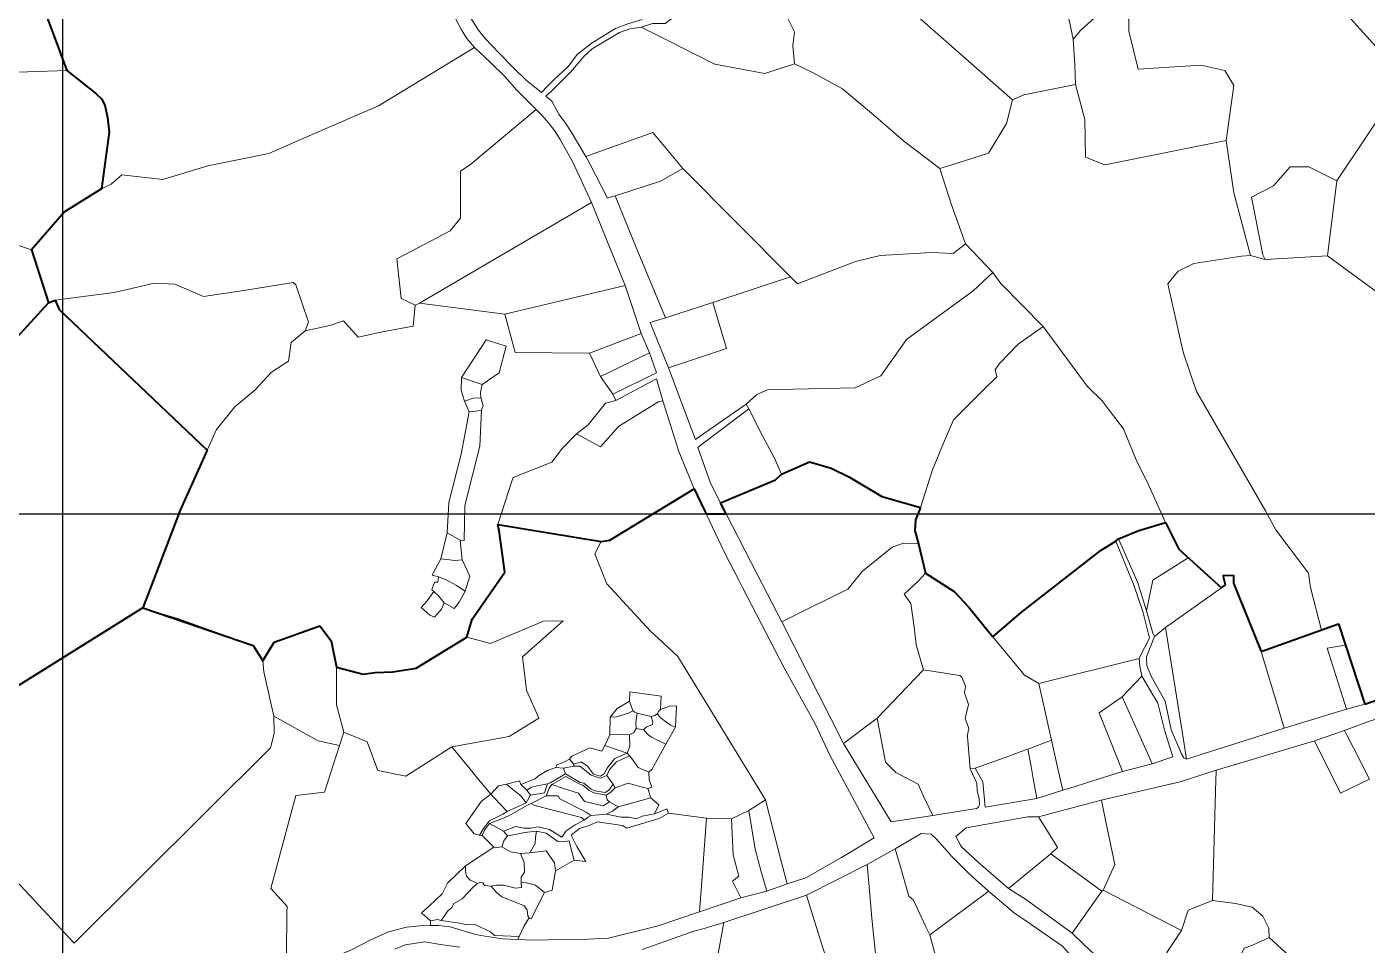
# Model space of a CAD drawing. Header units: metres. Extents: x 548568 to 557107, y 1817749 to 1829427.
# Drawn here: x 551983 to 552610, y 1822798 to 1823228 of the extents above; entities that cross this region are included whole.
import ezdxf

# ---------------------------------------------------------------- set-up
doc = ezdxf.new("R2010")
doc.units = ezdxf.units.M
doc.header["$LTSCALE"] = 28
doc.linetypes.add('LONG_DASHED', pattern=[7.5, 6, -1.5])
for name, color, linetype, lineweight in [('10', 7, 'Continuous', 13), ('23', 7, 'Continuous', 13), ('31', 7, 'Continuous', 13), ('34', 7, 'LONG_DASHED', 40), ('54', 7, 'Continuous', 25)]:
    doc.layers.add(name, color=color, linetype=linetype, lineweight=lineweight)

msp = doc.modelspace()

# ---------------------------------------------------------------- linework, layer by layer
at = {"layer": '10'}
for p, q in [((551989.51, 1823240.81), (552001.94, 1823207.46)), ((551989.51, 1823240.81), (552001.94, 1823207.46)), ((552595.83, 1823155.82), (552633.04, 1823211.65)), ((552544.1, 1823174.69), (552547.67, 1823150.2)), ((552244.65, 1823167.29), (552248.1, 1823168.52)), ((552340.4, 1823110.99), (552290.06, 1823161.61)), ((551985.41, 1823123.64), (551909.51, 1823148.85)), ((552258.26, 1823148.85), (552259.85, 1823149.36)), ((552555.48, 1823120.85), (552547.67, 1823150.2)), ((552247.24, 1823145.75), (552166.86, 1823098.61)), ((551993.27, 1823098.69), (551985.41, 1823123.64)), ((552422.21, 1823126.38), (552434.94, 1823112.95)), ((552591.55, 1823120.78), (552632.59, 1823090.53)), ((552303.96, 1823098.97), (552340.4, 1823110.99)), ((552206.71, 1823093.5), (552263.03, 1823106.83)), ((551993.27, 1823098.69), (551945.87, 1823047)), ((551996.35, 1823100), (551993.27, 1823098.69)), ((552164.85, 1823097.67), (552166.86, 1823098.61)), ((552166.86, 1823098.61), (552206.71, 1823093.5)), ((552281.83, 1823091.79), (552303.96, 1823098.97)), ((552211.55, 1823075.47), (552206.71, 1823093.5)), ((552246.28, 1823075.12), (552211.55, 1823075.47)), ((552187.8, 1823052.69), (552190.09, 1823047.66)), ((552203.46, 1822995.02), (552251.71, 1822987.02)), ((552203.46, 1822995.02), (552251.71, 1822987.02)), ((552176.79, 1822978.89), (552179.82, 1822991.04)), ((552179.82, 1822991.04), (552185.91, 1822987.72)), ((552185.91, 1822987.72), (552186.83, 1822978.52)), ((552400.24, 1822986.01), (552403.43, 1822972.23)), ((552400.24, 1822986.01), (552403.43, 1822972.23)), ((552493.78, 1822988.22), (552492.48, 1822987.17)), ((552493.78, 1822988.22), (552492.48, 1822987.17)), ((552526.28, 1822979.4), (552541.97, 1822965.42)), ((552526.28, 1822979.4), (552541.97, 1822965.42)), ((552541.97, 1822965.42), (552515.76, 1822946.77)), ((551960.03, 1822907.62), (552037.37, 1822956.09)), ((551960.03, 1822907.62), (552037.45, 1822956.07)), ((552089.01, 1822938.41), (552053.68, 1822951.05)), ((552089.01, 1822938.41), (552053.68, 1822951.05)), ((552588.67, 1822945.48), (552596.67, 1822948.47)), ((552588.67, 1822945.48), (552596.67, 1822948.47)), ((552596.67, 1822948.47), (552599.76, 1822938.5)), ((552596.67, 1822948.47), (552599.76, 1822938.5)), ((552515.76, 1822946.77), (552510.52, 1822942.61)), ((552560.44, 1822935.52), (552588.67, 1822945.48)), ((552560.44, 1822935.52), (552588.67, 1822945.48)), ((552089.01, 1822938.41), (552093.53, 1822931.14)), ((552089.01, 1822938.41), (552093.53, 1822931.14)), ((552127.96, 1822928.2), (552125.51, 1822940.61)), ((552127.96, 1822928.2), (552125.51, 1822940.61)), ((552591.33, 1822937.11), (552599.76, 1822938.5)), ((552608.98, 1822910.94), (552599.76, 1822938.5)), ((552495.46, 1822914.36), (552504.74, 1822924.02)), ((552456.42, 1822920.64), (552462.46, 1822894.1)), ((552266.61, 1822907.81), (552265.04, 1822912.35)), ((552495.46, 1822914.36), (552484.76, 1822906.9)), ((552255.77, 1822896.61), (552255.99, 1822904.84)), ((552365.2, 1822892.52), (552380.88, 1822904.32)), ((552129.44, 1822891.55), (552131.44, 1822897.8)), ((552282.07, 1822892.18), (552286.57, 1822900.14)), ((552253.44, 1822891.59), (552255.77, 1822896.61)), ((552005.36, 1822799.06), (552097.1, 1822890.44)), ((552265, 1822886.68), (552263.9, 1822887.97)), ((552234.22, 1822881), (552230.59, 1822881.33)), ((552239.08, 1822881.88), (552234.22, 1822881)), ((552239.08, 1822881.88), (552238.95, 1822882.8)), ((552597.55, 1822869.2), (552611.16, 1822875.81)), ((552274.97, 1822867.12), (552259.76, 1822862.84)), ((552274.97, 1822867.12), (552273.68, 1822871.49)), ((552406.84, 1822858.73), (552402.45, 1822868.18)), ((552255.61, 1822865.14), (552259.76, 1822862.84)), ((552312.75, 1822857.24), (552320.91, 1822861.1)), ((552328.72, 1822866.12), (552320.91, 1822861.1)), ((552206.14, 1822851.43), (552199.62, 1822855.1)), ((552301.02, 1822857.48), (552283.32, 1822859.82)), ((552312.75, 1822857.24), (552301.02, 1822857.48)), ((552005.36, 1822799.06), (551959, 1822848.64)), ((552201.55, 1822843.91), (552196.12, 1822849.4)), ((552206.14, 1822851.43), (552207.96, 1822849.23)), ((552201.55, 1822843.91), (552188.26, 1822835.23)), ((552218.35, 1822841.29), (552214.09, 1822841.02)), ((552233.86, 1822846.42), (552236.78, 1822846.92)), ((552239.13, 1822837.89), (552230.4, 1822832.9)), ((552239.13, 1822837.89), (552244.65, 1822837.19)), ((552442.26, 1822824.69), (552462.15, 1822840.85)), ((552462.15, 1822840.85), (552486.03, 1822823.44)), ((552492.1, 1822835.82), (552486.65, 1822823.84)), ((552472.14, 1822803.74), (552486.03, 1822823.44)), ((552486.03, 1822823.44), (552486.65, 1822823.84)), ((552380.58, 1822789.6), (552378.35, 1822810.8)), ((552171.91, 1822809.45), (552172.03, 1822807.35)), ((552523.21, 1822804.93), (552503.07, 1822774.58)), ((552213.43, 1822802.18), (552212.77, 1822800.74))]:
    msp.add_line(p, q, dxfattribs=at)
for points in [[(552633.04, 1823211.65), (552615.67, 1823217.08), (552580.01, 1823256.69), (552570.55, 1823285.07), (552552.56, 1823283.69), (552540.63, 1823280.53)], [(552444.25, 1823193.76), (552393.82, 1823238.13), (552377.98, 1823264.77), (552359.17, 1823256.13), (552350.38, 1823266.46)], [(552342.23, 1823210.65), (552341.42, 1823219.07), (552342.25, 1823225.53), (552338.84, 1823232.44), (552332.2, 1823253.68)], [(552471.25, 1823251.09), (552469.15, 1823238.55), (552472.49, 1823222.16)], [(552472.49, 1823222.16), (552476, 1823226.2), (552490.98, 1823239.86), (552494.74, 1823236.39), (552495.9, 1823235.69), (552498.57, 1823231.41), (552498.63, 1823225.9), (552503, 1823208.1), (552532.29, 1823209.99), (552543.41, 1823207.54), (552547.63, 1823200.51), (552544.1, 1823174.69)], [(552001.94, 1823207.46), (551978.93, 1823206.69), (551968.81, 1823214.71), (551954.57, 1823225.18), (551946.89, 1823223.01), (551942.24, 1823226.19), (551913.74, 1823224.65), (551907.03, 1823212.03), (551902.78, 1823196.76), (551896.7, 1823195.52), (551890.86, 1823190.89), (551884.35, 1823174.42), (551881.39, 1823170.78)], [(552270.42, 1823227.84), (552304.99, 1823210.52), (552328.3, 1823206.1), (552342.23, 1823210.65)], [(552192.59, 1823218.2), (552147.58, 1823190.89), (552117.63, 1823178.08), (552096.42, 1823168.64), (552067.8, 1823162.88), (552046.71, 1823156.43), (552027.56, 1823158.6), (552022.66, 1823154.24), (552018.14, 1823152.1)], [(552472.49, 1823222.16), (552473.27, 1823210.27), (552473.66, 1823201.01)], [(552018.14, 1823152.1), (552021.61, 1823178.61), (552020.96, 1823185.56), (552019.57, 1823191.27), (552018.14, 1823194.19), (552015.46, 1823196.78), (552001.94, 1823207.46)], [(552018.14, 1823152.1), (552021.61, 1823178.61), (552020.96, 1823185.56), (552019.57, 1823191.27), (552018.14, 1823194.19), (552015.46, 1823196.78), (552001.94, 1823207.46)], [(552342.23, 1823210.65), (552351.19, 1823206.23), (552364.63, 1823198.97), (552380.33, 1823185.79), (552393.23, 1823174.53), (552410.21, 1823161.57)], [(552473.66, 1823201.01), (552449.53, 1823196.14), (552444.25, 1823193.76)], [(552473.66, 1823201.01), (552477.94, 1823184.59), (552478.31, 1823166.91), (552487.4, 1823163.39), (552544.1, 1823174.69)], [(552410.21, 1823161.57), (552414.87, 1823162.97), (552432.99, 1823168.81), (552441.34, 1823182.67), (552444.25, 1823193.76)], [(552221.31, 1823189.31), (552190.9, 1823163.68), (552186.05, 1823160.42), (552185.99, 1823138.38), (552181.23, 1823132.45), (552159.74, 1823121.27), (552156.26, 1823119.42), (552158.2, 1823100.84), (552164.85, 1823097.67)], [(552248.1, 1823168.52), (552275.95, 1823178.47), (552290.06, 1823161.61)], [(552259.85, 1823149.36), (552279.49, 1823155.64), (552290.06, 1823161.61)], [(552410.21, 1823161.57), (552415.58, 1823144.59), (552422.21, 1823126.38)], [(552562.41, 1823119.03), (552561.32, 1823121.16), (552555.99, 1823148.28), (552566.3, 1823153.55), (552573.98, 1823162.48), (552582.84, 1823162.49), (552595.83, 1823155.82), (552591.55, 1823120.78)], [(551985.41, 1823123.64), (552000.78, 1823141.28), (552018.14, 1823152.1)], [(551985.41, 1823123.64), (552000.78, 1823141.28), (552018.14, 1823152.1)], [(551996.35, 1823100), (551993.27, 1823098.69), (551985.41, 1823123.64)], [(552340.4, 1823110.99), (552343.54, 1823107.64), (552370.82, 1823118.06), (552382.3, 1823120.94), (552406.32, 1823122.39), (552416.46, 1823121.85), (552422.21, 1823126.38)], [(552516.78, 1823107.67), (552521.66, 1823113.57), (552529.05, 1823117.21), (552551.35, 1823120.6), (552555.48, 1823120.85)], [(552555.48, 1823120.85), (552562.41, 1823119.03), (552591.55, 1823120.78)], [(552319.67, 1823051.33), (552324.56, 1823055.81), (552329.61, 1823057.98), (552341.79, 1823058.4), (552370.57, 1823058.97), (552382.61, 1823064.55), (552394.58, 1823081.57), (552425.83, 1823104.45), (552434.94, 1823112.95)], [(552458.54, 1823087.65), (552438.64, 1823107.85), (552434.94, 1823112.95)], [(552113.3, 1823085.67), (552114.92, 1823089.77), (552109.03, 1823107.13), (552107.78, 1823108.34), (552085.59, 1823104.7), (552065.83, 1823101.66), (552052.39, 1823107.52), (552042.84, 1823107.91), (552024.05, 1823103.53), (551996.35, 1823100)], [(552588.67, 1822945.48), (552583.59, 1822965.47), (552582.65, 1822972.21), (552567.4, 1822992.51), (552562.55, 1823001.37), (552530.16, 1823057.19), (552524.05, 1823075.61), (552516.78, 1823107.67)], [(551825.17, 1822980.67), (551945.87, 1823047), (551993.27, 1823098.69)], [(551996.35, 1823100), (551998.33, 1823095.63), (552067.51, 1823029.83)], [(551996.35, 1823100), (551998.33, 1823095.63), (552067.51, 1823029.83)], [(552303.96, 1823098.97), (552310.48, 1823077.34), (552287.52, 1823069.76), (552283.73, 1823068.5), (552283.29, 1823068.36)], [(552113.3, 1823085.67), (552124.92, 1823088.07), (552131.27, 1823090.26), (552138.11, 1823082.72), (552150.23, 1823085.29), (552163.86, 1823087.78), (552164.85, 1823097.67)], [(552401.17, 1823002.89), (552406.69, 1823020.56), (552411.93, 1823033.14), (552416.62, 1823044), (552430.48, 1823057.83), (552436.81, 1823064.1), (552436.01, 1823067.4), (552438.13, 1823070.29), (552446.85, 1823079.35), (552458.54, 1823087.65)], [(552458.54, 1823087.65), (552479.03, 1823059.82), (552486.19, 1823052.92), (552488.96, 1823049.16), (552496.08, 1823039.76), (552502.01, 1823025.3), (552507.99, 1823013.28), (552515.68, 1822995.96)], [(552067.51, 1823029.83), (552071.92, 1823039.43), (552080.39, 1823050.05), (552089.86, 1823057.9), (552097.65, 1823066.29), (552105.54, 1823071.4), (552106.87, 1823080.2), (552113.3, 1823085.67)], [(552251.49, 1823064.28), (552246.28, 1823075.12), (552270.47, 1823084.43)], [(552274.33, 1823075.33), (552251.49, 1823064.28), (552257.28, 1823055.97)], [(552187.8, 1823052.69), (552186.28, 1823057.73), (552186.48, 1823063.83)], [(552196.07, 1823060.47), (552195.28, 1823056.74), (552195.44, 1823054.34)], [(552185.91, 1822987.72), (552187.69, 1822987.56), (552187.97, 1823003.84), (552195.06, 1823031.59), (552195.75, 1823048.56)], [(552195.44, 1823054.34), (552191.99, 1823054.15), (552187.8, 1823052.69)], [(552190.09, 1823047.66), (552192.23, 1823047.83), (552195.75, 1823048.56)], [(552195.75, 1823048.56), (552196.62, 1823050.7), (552195.44, 1823054.34)], [(552240.2, 1823037.45), (552245.71, 1823041.68), (552253.89, 1823051.72), (552258.63, 1823052.99)], [(552280.58, 1823052.96), (552278.6, 1823052.43), (552271.97, 1823048.42), (552259.97, 1823040.9), (552251.5, 1823031.37), (552240.2, 1823037.45)], [(552320.92, 1823049.16), (552327.27, 1823036.56), (552332.75, 1823026.36), (552336.06, 1823018.58)], [(552190.09, 1823047.66), (552186.32, 1823027.93), (552180.52, 1823005.31), (552179.82, 1822991.04)], [(552240.2, 1823037.45), (552233.63, 1823030.77), (552228.71, 1823024.25), (552210.6, 1823016.98), (552210.39, 1823016.15), (552203.46, 1822995.02)], [(552037.45, 1822956.07), (552054.84, 1823001.67), (552063.63, 1823020.49), (552067.51, 1823029.83)], [(552037.45, 1822956.07), (552054.84, 1823001.67), (552063.63, 1823020.49), (552067.51, 1823029.83)], [(552336.06, 1823018.58), (552349.2, 1823024.33), (552359.29, 1823021.41), (552367.93, 1823017.13), (552383.06, 1823008.16), (552401.17, 1823002.89)], [(552336.06, 1823018.58), (552349.2, 1823024.33), (552359.29, 1823021.41), (552367.93, 1823017.13), (552383.06, 1823008.16), (552401.17, 1823002.89)], [(552336.06, 1823018.58), (552333.33, 1823015.87), (552311.53, 1823006.78), (552307.83, 1823005.24), (552307.56, 1823005.13)], [(552336.06, 1823018.58), (552333.33, 1823015.87), (552307.56, 1823005.13)], [(552251.71, 1822987.02), (552255.91, 1822987.7), (552295.36, 1823011.68)], [(552251.71, 1822987.02), (552255.91, 1822987.7), (552295.36, 1823011.68)], [(552401.17, 1823002.89), (552398.79, 1822997.15), (552398.56, 1822992.11), (552400.24, 1822986.01)], [(552401.17, 1823002.89), (552398.79, 1822997.15), (552398.56, 1822992.11), (552400.24, 1822986.01)], [(552203.46, 1822995.02), (552204.12, 1822992.03), (552206.79, 1822972.66), (552200.02, 1822962.64), (552191.47, 1822950.73), (552188.99, 1822942.32)], [(552203.46, 1822995.02), (552204.12, 1822992.03), (552206.79, 1822972.66), (552200.02, 1822962.64), (552191.47, 1822950.73), (552188.99, 1822942.32)], [(552515.68, 1822995.96), (552503.34, 1822992.17), (552493.78, 1822988.22)], [(552515.68, 1822995.96), (552503.34, 1822992.17), (552493.78, 1822988.22)], [(552515.68, 1822995.96), (552521.94, 1822983.45), (552526.28, 1822979.4)], [(552515.68, 1822995.96), (552521.94, 1822983.45), (552526.28, 1822979.4)], [(552280.33, 1822940.07), (552274.88, 1822945.1), (552254.41, 1822967.25), (552248.8, 1822981.32), (552251.71, 1822987.02)], [(552400.24, 1822986.01), (552393.23, 1822986.28), (552387.86, 1822984.46), (552374.09, 1822973.15), (552367.15, 1822964.77), (552348.51, 1822955.5), (552344.7, 1822953.6), (552336.24, 1822949.4)], [(552492.48, 1822987.17), (552485.66, 1822982.97), (552448.3, 1822953.81), (552434.98, 1822942.4)], [(552492.48, 1822987.17), (552485.66, 1822982.97), (552448.3, 1822953.81), (552434.98, 1822942.4), (552449.71, 1822924.52)], [(552526.28, 1822979.4), (552509.79, 1822968.89), (552506.87, 1822954.57)], [(552176.79, 1822978.89), (552172.71, 1822971.28), (552175.75, 1822970.45)], [(552176.79, 1822978.89), (552183.44, 1822978.22), (552186.83, 1822978.52)], [(552186.83, 1822978.52), (552190.41, 1822970.77), (552188.25, 1822963.84)], [(552175.75, 1822970.45), (552175.47, 1822967.95), (552173.8, 1822968.08), (552172.63, 1822964.44), (552173.49, 1822963.7)], [(552188.25, 1822963.84), (552184.05, 1822966.4), (552178.91, 1822969.24), (552175.75, 1822970.45)], [(552403.43, 1822972.23), (552400.01, 1822968.45), (552393.56, 1822962.38), (552396.58, 1822958.03), (552398.04, 1822948.12), (552398.84, 1822941.57)], [(552423.35, 1822956.82), (552416.95, 1822963.58), (552403.43, 1822972.23)], [(552423.35, 1822956.82), (552416.95, 1822963.58), (552403.43, 1822972.23)], [(552541.97, 1822965.42), (552543.77, 1822966.71), (552542.72, 1822971.16), (552547.54, 1822971.34), (552547.49, 1822967.48), (552560.44, 1822935.52)], [(552541.97, 1822965.42), (552543.77, 1822966.71), (552542.72, 1822971.16), (552547.54, 1822971.34), (552547.49, 1822967.48), (552560.44, 1822935.52)], [(552178.36, 1822958.27), (552177.07, 1822955.39), (552173.9, 1822951.67), (552171.59, 1822952.58), (552167.57, 1822956.22), (552170.48, 1822959.21), (552173.49, 1822963.7)], [(552178.36, 1822958.27), (552175.9, 1822961.47), (552173.49, 1822963.7)], [(552188.25, 1822963.84), (552185.37, 1822958.69), (552183.1, 1822955.64), (552178.36, 1822958.27)], [(552053.68, 1822951.05), (552043.77, 1822954), (552037.37, 1822956.09)], [(552053.68, 1822951.05), (552043.77, 1822954), (552037.45, 1822956.07)], [(552434.98, 1822942.4), (552423.65, 1822956.42), (552423.35, 1822956.82)], [(552434.98, 1822942.4), (552423.65, 1822956.42), (552423.35, 1822956.82)], [(552181.9, 1822890.98), (552208.8, 1822895.83), (552222.58, 1822904.39), (552216.85, 1822917.5), (552215.06, 1822933.1), (552233.96, 1822949.86)], [(552188.99, 1822942.32), (552200.05, 1822939.33), (552224.8, 1822949.7), (552233.96, 1822949.86)], [(552093.53, 1822931.14), (552098.82, 1822939.93), (552120.14, 1822947.51), (552125.51, 1822940.61)], [(552093.53, 1822931.14), (552098.82, 1822939.93), (552120.14, 1822947.51), (552125.51, 1822940.61)], [(552127.96, 1822928.2), (552140.52, 1822924.94), (552146.13, 1822925.65), (552154.27, 1822926), (552165.32, 1822927.76), (552188.99, 1822942.32)], [(552127.96, 1822928.2), (552140.52, 1822924.94), (552146.13, 1822925.65), (552154.27, 1822926), (552165.32, 1822927.76), (552188.99, 1822942.32)], [(552525.57, 1822885.15), (552524.13, 1822894.22), (552515.76, 1822946.77)], [(552328.72, 1822866.12), (552287.71, 1822933.24), (552283.34, 1822937.28), (552280.33, 1822940.07)], [(552398.84, 1822941.57), (552399.19, 1822938.66), (552402.58, 1822926.99)], [(552571.23, 1822899.74), (552568.7, 1822908.13), (552560.44, 1822935.52)], [(552600.4, 1822908.51), (552597.58, 1822917.4), (552591.33, 1822937.11)], [(552608.98, 1822910.94), (552605.92, 1822920.08), (552599.76, 1822938.5)], [(552093.53, 1822931.14), (552094.05, 1822926.06), (552098.61, 1822905.22)], [(552449.71, 1822924.52), (552456.42, 1822920.64), (552503.4, 1822932.33)], [(552127.96, 1822928.2), (552128.06, 1822910.56), (552131.44, 1822897.8)], [(552380.88, 1822904.32), (552388.42, 1822912.19), (552391.34, 1822915.24), (552402.58, 1822926.99)], [(552402.58, 1822926.99), (552402.59, 1822926.97), (552419.57, 1822924.31), (552420.52, 1822923.62), (552422.25, 1822919.31), (552421.68, 1822916.19), (552423.64, 1822910.7), (552421.96, 1822904.12), (552423.58, 1822899.98)], [(552279.6, 1822908.35), (552279.8, 1822914.72), (552265.24, 1822916.7), (552265.04, 1822912.35)], [(552265.04, 1822912.35), (552259.22, 1822908.83), (552255.99, 1822904.84)], [(552495.46, 1822914.36), (552506.62, 1822889.4), (552509.47, 1822883.01)], [(552098.61, 1822905.22), (552098.81, 1822897.19), (552097.1, 1822890.44)], [(552098.61, 1822905.22), (552119.5, 1822893.8), (552124.36, 1822892.63), (552129.44, 1822891.55)], [(552255.99, 1822904.84), (552258.99, 1822904.92), (552264.55, 1822906.77), (552266.61, 1822907.81)], [(552266.61, 1822907.81), (552267.46, 1822907.12), (552268.64, 1822906.64)], [(552268.08, 1822899.58), (552268.03, 1822902.27), (552268.64, 1822906.64), (552275.12, 1822905.2)], [(552271.59, 1822899.02), (552273.08, 1822900.26), (552275.77, 1822901.34), (552276.01, 1822902.67), (552275.12, 1822905.2)], [(552275.12, 1822905.2), (552276.82, 1822905.59), (552278.21, 1822906.41)], [(552278.21, 1822906.41), (552278.66, 1822907.4), (552279.6, 1822908.35)], [(552286.57, 1822900.14), (552284.23, 1822901.01), (552279.37, 1822904.64), (552278.21, 1822906.41)], [(552286.57, 1822900.14), (552287.01, 1822909.97), (552284.16, 1822910.18), (552279.6, 1822908.35)], [(552402.45, 1822868.18), (552400, 1822873.46), (552389.61, 1822878.87), (552384.83, 1822883.76), (552380.88, 1822904.32)], [(552484.76, 1822906.9), (552493.1, 1822885.82), (552495.67, 1822879.32)], [(552181.9, 1822890.98), (552160.46, 1822877.27), (552147.31, 1822879.87), (552142.31, 1822893.23), (552131.44, 1822897.8)], [(552268.08, 1822899.58), (552267.13, 1822897.7), (552264.99, 1822896.53)], [(552271.59, 1822899.02), (552269.65, 1822899.21), (552268.08, 1822899.58)], [(552282.07, 1822892.18), (552275.28, 1822895.42), (552273.45, 1822896.94), (552271.59, 1822899.02)], [(552423.58, 1822899.98), (552423.75, 1822899.54), (552423.04, 1822895.91), (552423.05, 1822895.8), (552424.35, 1822880.57)], [(552611.16, 1822875.81), (552603.59, 1822890.5), (552600.58, 1822896.34), (552599.4, 1822898.63)], [(552103.62, 1822817.57), (552097.36, 1822824.57), (552108.94, 1822868.08), (552122.41, 1822869.67), (552129.44, 1822891.55)], [(552264.99, 1822896.53), (552261.1, 1822896.77), (552255.77, 1822896.61)], [(552264.99, 1822896.53), (552265.13, 1822891.09), (552263.9, 1822887.97)], [(552274.07, 1822879.07), (552275.5, 1822880.39), (552282.07, 1822892.18)], [(552462.46, 1822894.1), (552451.39, 1822889.89), (552447.71, 1822888.56), (552442.39, 1822886.64), (552426.69, 1822880.97)], [(552467.72, 1822870.61), (552466.7, 1822875.17), (552465.89, 1822878.77), (552465.6, 1822880.06), (552462.46, 1822894.1)], [(552585.45, 1822893.76), (552586.59, 1822891.45), (552589.26, 1822886.02), (552597.55, 1822869.2)], [(552181.9, 1822890.98), (552191.92, 1822878.78), (552194.46, 1822875.68), (552200.14, 1822868.76)], [(552230.59, 1822881.33), (552231.04, 1822882.55), (552234.63, 1822883.95), (552236.95, 1822885.24)], [(552265, 1822886.68), (552258.89, 1822883.95), (552255.62, 1822880.36), (552254.5, 1822877.57)], [(552274.07, 1822879.07), (552269.05, 1822881.19), (552265.96, 1822885.68), (552265, 1822886.68)], [(552451.39, 1822889.89), (552451.99, 1822886.53), (552452.85, 1822881.69), (552453.86, 1822876.04), (552455.51, 1822866.82)], [(552230.59, 1822881.33), (552226.69, 1822879.81), (552222.42, 1822877.4), (552220.93, 1822876), (552214.17, 1822873.36)], [(552234.22, 1822881), (552234.26, 1822880.44), (552235.07, 1822878.35)], [(552254.5, 1822877.57), (552251.26, 1822876.24), (552247.15, 1822877.7), (552243.38, 1822880.6), (552241.83, 1822881.91), (552239.08, 1822881.88)], [(552273.68, 1822871.49), (552275.42, 1822872.01), (552274.25, 1822875.53), (552274.07, 1822879.07)], [(552537.77, 1822818.94), (552539.19, 1822870.19), (552539.33, 1822875.37), (552539.45, 1822879.59), (552539.46, 1822879.96)], [(552207.57, 1822873.41), (552203.83, 1822872.73), (552200.14, 1822868.76)], [(552214.17, 1822873.36), (552213.62, 1822875.05), (552207.57, 1822873.41)], [(552216.68, 1822864.65), (552214.22, 1822868.03), (552209.71, 1822871.64), (552207.57, 1822873.41)], [(552218.77, 1822868.34), (552217.05, 1822870.69), (552214.17, 1822873.36)], [(552226.65, 1822873.61), (552221.84, 1822872.69), (552219.27, 1822872.07), (552217.05, 1822870.69)], [(552255.61, 1822865.14), (552252.78, 1822863.38), (552244.01, 1822865.41), (552241.16, 1822869.23), (552234.15, 1822871.38), (552228.75, 1822873.26)], [(552254.5, 1822877.57), (552256.04, 1822875.32), (552257.34, 1822873.48)], [(552273.68, 1822871.49), (552270.98, 1822871.98), (552264.46, 1822873.93), (552258.37, 1822871.81)], [(552200.14, 1822868.76), (552195.85, 1822865.57), (552188.54, 1822855.05), (552192.4, 1822850.24), (552194.82, 1822849.65)], [(552200.14, 1822868.76), (552201.74, 1822867.11), (552207.87, 1822860.66)], [(552247.18, 1822858.76), (552244.74, 1822860.28), (552232.44, 1822866.53), (552231.69, 1822868.01), (552226.06, 1822867.94)], [(552254.15, 1822868.35), (552254.65, 1822866.17), (552255.61, 1822865.14)], [(552276.74, 1822859.55), (552278.76, 1822863.73), (552274.97, 1822867.12)], [(552219, 1822864.46), (552220.74, 1822863.48), (552242.53, 1822857.83), (552243.81, 1822856.62)], [(552259.76, 1822862.84), (552257.04, 1822860.77), (552254.35, 1822859.4)], [(552276.74, 1822859.55), (552282.44, 1822861.96), (552283.32, 1822859.82)], [(552320.91, 1822861.1), (552323.76, 1822843), (552326.54, 1822833.09), (552329.26, 1822823.39)], [(552338.73, 1822826.8), (552336.2, 1822836.73), (552328.72, 1822866.12)], [(552485.7, 1822866.04), (552485.88, 1822865.19), (552486.71, 1822861.27), (552487.7, 1822856.61), (552492.1, 1822835.82)], [(552233.41, 1822848.68), (552235.41, 1822851.67), (552239.61, 1822854.45), (552243.81, 1822856.62)], [(552243.81, 1822856.62), (552245.64, 1822857.96), (552247.18, 1822858.76), (552254.35, 1822859.4)], [(552254.35, 1822859.4), (552260.92, 1822858.06), (552264.79, 1822857.94), (552268.27, 1822857.3), (552270.89, 1822858.55), (552276.74, 1822859.55)], [(552283.32, 1822859.82), (552278.85, 1822857.43), (552263.86, 1822852.91)], [(552297.78, 1822813.74), (552298.52, 1822823.79), (552301.02, 1822857.48)], [(552314.02, 1822828.71), (552316.12, 1822830.47), (552313.47, 1822840.42), (552312.75, 1822857.24)], [(552456.38, 1822858.12), (552457.11, 1822856.94), (552461.25, 1822850.22)], [(552205.31, 1822844.16), (552206.2, 1822846.97), (552207.96, 1822849.23)], [(552206.14, 1822851.43), (552211.82, 1822853.71), (552215.78, 1822852.92), (552218.68, 1822852.83), (552222.36, 1822853.52), (552227.56, 1822852.3), (552233.41, 1822848.68)], [(552207.96, 1822849.23), (552212.31, 1822850.1), (552215.98, 1822850.77), (552221.55, 1822851.49)], [(552221.55, 1822851.49), (552221.07, 1822848.56), (552220.9, 1822845.62), (552218.35, 1822841.29)], [(552221.55, 1822851.49), (552226.05, 1822850.59), (552231.56, 1822846.65), (552233.86, 1822846.42)], [(552461.25, 1822850.22), (552465.21, 1822843.79), (552462.15, 1822840.85)], [(552205.31, 1822844.16), (552202.96, 1822843.76), (552201.55, 1822843.91)], [(552214.09, 1822841.02), (552209.41, 1822841.75), (552205.31, 1822844.16)], [(552218.35, 1822841.29), (552226.03, 1822842.22), (552230, 1822836.61), (552230.4, 1822832.9)], [(552236.78, 1822846.92), (552237.68, 1822843.05), (552239.13, 1822837.89)], [(552389.28, 1822843.19), (552391.93, 1822834.12), (552395.73, 1822821.08)], [(552188.26, 1822835.23), (552179.93, 1822827.07), (552177.38, 1822822.06), (552171.48, 1822816.58)], [(552193.88, 1822827.03), (552192.74, 1822827.63), (552190.51, 1822828.57), (552188.78, 1822830.43), (552188.29, 1822832.64), (552188.26, 1822835.23)], [(552214.44, 1822827.5), (552214.37, 1822829.86), (552215.96, 1822832.27), (552215.78, 1822836.85), (552214.09, 1822841.02)], [(552376.18, 1822835.8), (552377.08, 1822825.44), (552378.35, 1822810.8)], [(552225.35, 1822822.83), (552228.8, 1822823.8), (552230.4, 1822832.9)], [(552181.4, 1822815.19), (552181.92, 1822815.56), (552182.74, 1822817.47), (552186.84, 1822819.84), (552191.97, 1822825.21), (552193.88, 1822827.03)], [(552200.37, 1822825.71), (552197.23, 1822826.02), (552196.38, 1822827.24), (552194.99, 1822827.43), (552193.88, 1822827.03)], [(552200.37, 1822825.71), (552202.82, 1822826.16), (552206.11, 1822826.15), (552211.75, 1822824.77), (552214.56, 1822825.12), (552214.44, 1822827.5)], [(552218.04, 1822810.92), (552217.52, 1822811.76), (552217.22, 1822814.53), (552215.96, 1822816.54), (552205.38, 1822820.67), (552202.68, 1822822.96), (552200.37, 1822825.71)], [(552214.44, 1822827.5), (552216.84, 1822827.33), (552221.15, 1822826.2), (552225.35, 1822822.83)], [(552225.35, 1822822.83), (552219.05, 1822810.36), (552218.04, 1822810.92)], [(552317.15, 1822820.27), (552313.21, 1822828.03), (552314.02, 1822828.71)], [(552432.98, 1822823.31), (552430.74, 1822821.65), (552405.51, 1822802.92)], [(552537.77, 1822818.94), (552526.41, 1822814.48), (552523.21, 1822804.93), (552486.65, 1822823.84)], [(552104.82, 1822813.54), (552104.85, 1822816.19), (552103.62, 1822817.57)], [(552171.48, 1822816.58), (552167.8, 1822813.16), (552171.91, 1822809.45)], [(552358.45, 1822787.55), (552350.67, 1822812.29), (552347.79, 1822821.47)], [(552395.73, 1822821.08), (552397.84, 1822819.09), (552403.65, 1822806.74), (552405.51, 1822802.92)], [(552564.17, 1822801.68), (552564.01, 1822806.04), (552561.33, 1822811.63), (552556.25, 1822815.95), (552548.4, 1822817.55), (552537.77, 1822818.94)], [(552105.96, 1822791.92), (552104.58, 1822793.47), (552104.82, 1822813.54)], [(552171.91, 1822809.45), (552175.29, 1822810.14), (552177.01, 1822809.63)], [(552177.01, 1822809.63), (552180.25, 1822814.39), (552181.4, 1822815.19)], [(552213.43, 1822802.18), (552215.55, 1822806.79), (552217, 1822809.19), (552218.04, 1822810.92)], [(552213.43, 1822802.18), (552201.92, 1822802.7), (552199.96, 1822804.42), (552192.65, 1822807.79), (552189.09, 1822807.59), (552185.52, 1822808.41), (552177.01, 1822809.63)], [(552280.07, 1822726.39), (552284.62, 1822729.44), (552286.2, 1822736.53), (552299.51, 1822756.73), (552307.24, 1822798.37), (552309.15, 1822808.69)], [(552405.51, 1822802.92), (552408.22, 1822793.1), (552408.13, 1822790.12), (552407.62, 1822789.77)], [(552564.17, 1822801.68), (552556.04, 1822797.97), (552552.57, 1822796.66), (552529.53, 1822750.3)], [(552591.74, 1822772.81), (552589.06, 1822778.87), (552564.17, 1822801.68)]]:
    msp.add_lwpolyline(points, dxfattribs=at)
at = {"layer": '23'}
for p, q in [((552283.29, 1823068.36), (552274.71, 1823089.53)), ((552270.47, 1823084.43), (552274.33, 1823075.33)), ((552283.29, 1823068.36), (552293.93, 1823040.02)), ((552257.28, 1823055.97), (552258.63, 1823052.99)), ((552320.92, 1823049.16), (552319.67, 1823051.33)), ((552300.93, 1823000), (552295.36, 1823011.68)), ((552300.93, 1823000), (552295.36, 1823011.68)), ((552307.56, 1823005.13), (552310.2, 1823000)), ((552307.56, 1823005.13), (552310.2, 1823000)), ((552585.45, 1822893.76), (552599.4, 1822898.63)), ((552426.69, 1822880.97), (552424.35, 1822880.57)), ((552257.34, 1822873.48), (552258.37, 1822871.81)), ((552216.68, 1822864.65), (552218.77, 1822868.34)), ((552226.06, 1822867.94), (552219, 1822864.46)), ((552207.87, 1822860.66), (552216.68, 1822864.65)), ((552406.84, 1822858.73), (552427.41, 1822862.05)), ((552427.41, 1822862.05), (552428.24, 1822862.73)), ((552194.82, 1822849.65), (552196.12, 1822849.4)), ((552389.28, 1822843.19), (552376.18, 1822835.8)), ((552376.18, 1822835.8), (552347.79, 1822821.47)), ((552428.17, 1822836.98), (552442.26, 1822824.69)), ((552329.26, 1822823.39), (552317.15, 1822820.27)), ((552338.73, 1822826.8), (552329.26, 1822823.39)), ((552317.15, 1822820.27), (552297.78, 1822813.74)), ((552347.79, 1822821.47), (552309.15, 1822808.69))]:
    msp.add_line(p, q, dxfattribs=at)
for points in [[(552192.59, 1823218.2), (552189.03, 1823222.52), (552186.45, 1823226.51), (552184.08, 1823230.88), (552181.77, 1823236), (552177.41, 1823244.85), (552173.89, 1823254.11), (552169.78, 1823263.9)], [(552223.83, 1823197.26), (552216.7, 1823203.03), (552211.11, 1823208.49), (552204.07, 1823215.65), (552197.53, 1823222.46), (552194.47, 1823226.38), (552191.9, 1823230.29), (552189.46, 1823234.13), (552187.45, 1823238.69), (552184, 1823247.98), (552180.52, 1823257.04)], [(552270.42, 1823227.84), (552275.84, 1823229.49), (552281.65, 1823229.5), (552285.31, 1823232.11), (552288.57, 1823234.69), (552309.57, 1823251.63), (552313.18, 1823248.3), (552317.54, 1823247.25), (552325.44, 1823251.68), (552332.2, 1823253.68)], [(552270.99, 1823231.36), (552264.27, 1823229.37), (552258.45, 1823227.1), (552247.5, 1823220.43), (552240.74, 1823215.11), (552236.37, 1823209.33), (552229.72, 1823203.08), (552226.75, 1823200.1)], [(552228.35, 1823197.73), (552230.86, 1823200.13), (552237.45, 1823206.78), (552243.82, 1823214.29), (552247.55, 1823217.59), (552260.32, 1823225.29), (552265.12, 1823227.04), (552270.42, 1823227.84)], [(552221.31, 1823189.31), (552212.25, 1823198.4), (552206.94, 1823204.52), (552199.89, 1823211.44), (552192.59, 1823218.2)], [(552226.75, 1823200.1), (552223.89, 1823197.22), (552223.83, 1823197.26)], [(552244.65, 1823167.29), (552237.77, 1823178.72), (552235.14, 1823182.82), (552231.98, 1823187.08), (552228.66, 1823193.12), (552225.96, 1823195.43), (552228.35, 1823197.73)], [(552247.24, 1823145.75), (552238.61, 1823164.55), (552232.64, 1823175.22), (552229.91, 1823179.43), (552227.15, 1823182.95), (552224, 1823186.66), (552221.31, 1823189.31)], [(552244.65, 1823167.29), (552246.49, 1823163.75), (552254.77, 1823147.8)], [(552254.77, 1823147.8), (552256.03, 1823148.18), (552258.26, 1823148.85)], [(552258.26, 1823148.85), (552268.22, 1823124.73), (552281.83, 1823091.79)], [(552270.47, 1823084.43), (552263.03, 1823106.83), (552247.24, 1823145.75)], [(552274.71, 1823089.53), (552276.06, 1823089.96), (552279.87, 1823091.17), (552281.83, 1823091.79)], [(552274.33, 1823075.33), (552277.65, 1823065.98), (552257.28, 1823055.97)], [(552258.63, 1823052.99), (552277.74, 1823063.15), (552280.58, 1823052.96)], [(552280.58, 1823052.96), (552288.11, 1823029.12), (552295.36, 1823011.68)], [(552293.93, 1823040.02), (552295.91, 1823034.76), (552299.23, 1823037.08), (552319.67, 1823051.33)], [(552296.97, 1823031.04), (552297.12, 1823031.15), (552300.46, 1823033.68), (552320.92, 1823049.16)], [(552307.56, 1823005.13), (552302.92, 1823014.35), (552296.97, 1823031.04)], [(552300.93, 1823000), (552309.59, 1822981.53), (552315.98, 1822969.22), (552317.87, 1822965.59)], [(552310.2, 1823000), (552318.95, 1822983), (552324.93, 1822971.38), (552336.24, 1822949.4), (552365.2, 1822892.52)], [(552492.48, 1822987.17), (552500.92, 1822966.67), (552505.12, 1822954.23), (552508.22, 1822941.74)], [(552493.78, 1822988.22), (552502.75, 1822967.7), (552506.87, 1822954.57)], [(552317.87, 1822965.59), (552337.43, 1822927.93), (552351.9, 1822901.7), (552358.81, 1822887.08), (552379.4, 1822848.39), (552364.21, 1822839.16), (552347.46, 1822829.63), (552338.73, 1822826.8)], [(552608.98, 1822910.94), (552658.52, 1822928.29), (552699.61, 1822945.7), (552748.47, 1822962.39)], [(552510.52, 1822942.61), (552509.77, 1822944.12), (552506.87, 1822954.57)], [(552503.4, 1822932.33), (552503.62, 1822932.76), (552508.22, 1822941.74)], [(552525.57, 1822885.15), (552524.33, 1822885.73), (552523.29, 1822887.72), (552518.31, 1822898.88), (552515.65, 1822912.37), (552509.06, 1822924.07), (552507.02, 1822928.97), (552506.81, 1822933.1), (552510.52, 1822942.61)], [(552608.98, 1822910.94), (552658.52, 1822928.29), (552699.61, 1822945.7)], [(552503.4, 1822932.33), (552503.74, 1822928.75), (552504.74, 1822924.02)], [(552509.47, 1822883.01), (552519.13, 1822886.3), (552515.44, 1822898.32), (552512.19, 1822911.33), (552504.74, 1822924.02)], [(552571.23, 1822899.74), (552600.4, 1822908.51), (552608.98, 1822910.94)], [(552599.4, 1822898.63), (552610.65, 1822902.8), (552622.11, 1822906.38), (552632.91, 1822909.76)], [(552525.57, 1822885.15), (552536.39, 1822888.55), (552571.23, 1822899.74)], [(552365.2, 1822892.52), (552387.46, 1822855.76), (552406.84, 1822858.73)], [(552539.46, 1822879.96), (552554.7, 1822884.54), (552585.45, 1822893.76)], [(552427.62, 1822870.27), (552427.47, 1822873.94), (552424.35, 1822880.57)], [(552426.69, 1822880.97), (552430.3, 1822874.62), (552431.42, 1822862.7)], [(552431.42, 1822862.7), (552455.51, 1822866.82), (552467.72, 1822870.61), (552473.08, 1822872.28), (552478.83, 1822874.07), (552495.67, 1822879.32), (552509.47, 1822883.01)], [(552485.7, 1822866.04), (552522.6, 1822874.54), (552539.46, 1822879.96)], [(552218.77, 1822868.34), (552225.23, 1822869.35), (552226.65, 1822873.61)], [(552228.75, 1822873.26), (552227.52, 1822871.53), (552226.06, 1822867.94)], [(552235.07, 1822878.35), (552227.89, 1822874.15), (552226.65, 1822873.61)], [(552228.75, 1822873.26), (552235.21, 1822877.07), (552241.54, 1822873.57), (552243.27, 1822872.96), (552246.24, 1822870.48), (552248.31, 1822869.34), (552254.15, 1822868.35)], [(552257.34, 1822873.48), (552255.44, 1822870.66), (552253.69, 1822869.5), (552248.83, 1822870.39), (552247.08, 1822871.09), (552243.68, 1822873.87), (552241.97, 1822874.22), (552235.07, 1822878.35)], [(552254.15, 1822868.35), (552256.27, 1822869.64), (552258.37, 1822871.81)], [(552427.62, 1822870.27), (552428.58, 1822866.71), (552428.69, 1822863.94), (552428.24, 1822862.73)], [(552194.82, 1822849.65), (552196.75, 1822852.78), (552199.6, 1822856.31), (552205.8, 1822859.35), (552207.87, 1822860.66)], [(552199.62, 1822855.1), (552206.48, 1822857.65), (552209.32, 1822859.17), (552217.32, 1822863.66), (552219, 1822864.46)], [(552456.38, 1822858.12), (552478.65, 1822864.14), (552485.7, 1822866.04)], [(552196.12, 1822849.4), (552197.21, 1822851.94), (552199.62, 1822855.1)], [(552419.85, 1822844.89), (552417.66, 1822849.03), (552422.55, 1822853.09), (552451.28, 1822858.1), (552456.38, 1822858.12)], [(552389.28, 1822843.19), (552401.39, 1822850.43), (552406.09, 1822850.1), (552408.62, 1822847.69), (552415.06, 1822840.47), (552415.54, 1822839.93)], [(552428.17, 1822836.98), (552420.25, 1822844.13), (552419.85, 1822844.89)], [(552432.98, 1822823.31), (552423.72, 1822831.57), (552415.54, 1822839.93)], [(552448.78, 1822810.61), (552445.17, 1822813.12), (552432.98, 1822823.31)], [(552442.26, 1822824.69), (552450.22, 1822819.61), (552472.14, 1822803.74)], [(552212.77, 1822800.74), (552219.75, 1822800.37), (552234.2, 1822800.81), (552245.67, 1822800.98), (552255.25, 1822801.33), (552278.49, 1822807.08), (552297.78, 1822813.74)], [(552489.84, 1822775.22), (552476.85, 1822788.08), (552471.12, 1822793.52), (552467.54, 1822797.57), (552448.78, 1822810.61)], [(552172.03, 1822807.35), (552169.97, 1822807.41), (552160.77, 1822806.46), (552152.27, 1822804.29), (552143.99, 1822800.56), (552134.97, 1822795.9), (552111.21, 1822786.01)], [(552212.77, 1822800.74), (552205.71, 1822801.11), (552195.43, 1822802.63), (552192.54, 1822803.25), (552181.12, 1822806.69), (552175.91, 1822807.23), (552172.03, 1822807.35)], [(552271.02, 1822796.13), (552281.49, 1822799.89), (552295.11, 1822804.64), (552299.99, 1822805.98), (552309.15, 1822808.69)], [(552472.14, 1822803.74), (552477.74, 1822798.26), (552503.07, 1822774.58)], [(552185.7, 1822797.1), (552176.6, 1822798.42), (552169.31, 1822799.73), (552160.16, 1822798.19), (552155.35, 1822796.25)]]:
    msp.add_lwpolyline(points, dxfattribs=at)
at = {"layer": '31'}
for p, q in [((552186.48, 1823063.83), (552196.07, 1823060.47)), ((552253.44, 1822891.59), (552263.9, 1822887.97)), ((552238.95, 1822882.8), (552236.95, 1822885.24))]:
    msp.add_line(p, q, dxfattribs=at)
for points in [[(552196.07, 1823060.47), (552204.01, 1823066.07), (552207.31, 1823078.52), (552197.96, 1823081.42), (552186.48, 1823063.83)], [(552236.95, 1822885.24), (552238.01, 1822886.57), (552246.55, 1822890.53), (552252.07, 1822888.91), (552253.44, 1822891.59)], [(552263.9, 1822887.97), (552258.2, 1822885.5), (552254.47, 1822880.81), (552253.4, 1822878.43), (552251.55, 1822877.28), (552248.22, 1822878.14), (552245.33, 1822881.9), (552242.41, 1822883.96), (552238.95, 1822882.8)], [(552237.82, 1822849.65), (552241.64, 1822852.73), (552246.19, 1822854.04), (552250.09, 1822855.81), (552261.7, 1822854.19), (552263.86, 1822852.91)], [(552244.65, 1822837.19), (552240.41, 1822844.26), (552237.82, 1822849.65)]]:
    msp.add_lwpolyline(points, dxfattribs=at)
at = {"layer": '34'}
for points in [[(551989.51, 1823240.81), (552001.94, 1823207.46), (552015.46, 1823196.78), (552018.14, 1823194.19), (552019.57, 1823191.27), (552020.96, 1823185.56), (552021.61, 1823178.61), (552018.14, 1823152.1), (552000.78, 1823141.28), (551985.41, 1823123.64), (551993.27, 1823098.69)], [(551945.87, 1823047), (551993.27, 1823098.69), (551996.35, 1823100), (551998.33, 1823095.63), (552067.51, 1823029.83), (552054.84, 1823001.67), (552037.45, 1822956.07), (552089.01, 1822938.41), (552093.53, 1822931.14)], [(552093.53, 1822931.14), (552098.82, 1822939.93), (552120.14, 1822947.51), (552125.51, 1822940.61), (552127.96, 1822928.2), (552140.52, 1822924.94), (552146.13, 1822925.65), (552154.27, 1822926), (552165.32, 1822927.76), (552188.99, 1822942.32), (552191.47, 1822950.73), (552206.79, 1822972.66), (552204.12, 1822992.03), (552203.46, 1822995.02), (552251.71, 1822987.02), (552255.91, 1822987.7), (552295.36, 1823011.68), (552300.19, 1823001.57), (552300.93, 1823000), (552310.2, 1823000), (552307.56, 1823005.13), (552333.33, 1823015.87), (552336.06, 1823018.58), (552349.2, 1823024.33), (552359.29, 1823021.41), (552367.93, 1823017.13), (552383.06, 1823008.16), (552401.17, 1823002.89), (552398.79, 1822997.15), (552398.56, 1822992.11), (552400.24, 1822986.01), (552403.43, 1822972.23), (552416.95, 1822963.58), (552423.65, 1822956.42), (552434.98, 1822942.4), (552448.3, 1822953.81), (552485.66, 1822982.97), (552492.48, 1822987.17), (552493.78, 1822988.22), (552503.34, 1822992.17)], [(552503.34, 1822992.17), (552515.68, 1822995.96), (552521.94, 1822983.45), (552541.97, 1822965.42), (552543.77, 1822966.71), (552542.72, 1822971.16), (552547.54, 1822971.34), (552547.49, 1822967.48), (552560.44, 1822935.52), (552596.67, 1822948.47), (552608.98, 1822910.94), (552658.52, 1822928.29)], [(552037.45, 1822956.07), (551960.03, 1822907.62)]]:
    msp.add_lwpolyline(points, dxfattribs=at)
at = {"layer": '54'}
for p, q in [((552000, 1820000), (552000, 1828000)), ((551000, 1823000), (556000, 1823000))]:
    msp.add_line(p, q, dxfattribs=at)

doc.saveas('drawing.dxf')
